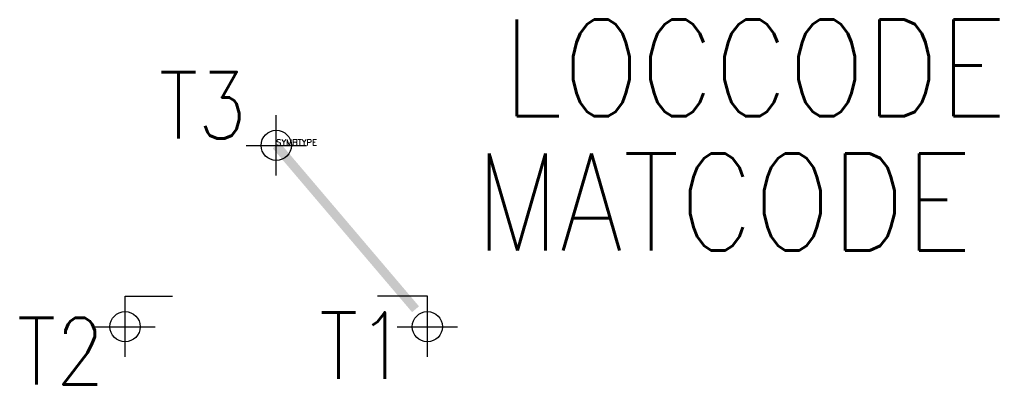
# Model space of a CAD drawing. Extents: x 186.5 to 218.9, y 160.1 to 172.2.
import ezdxf
from ezdxf.enums import TextEntityAlignment as Align

# ---------------------------------------------------------------- set-up
doc = ezdxf.new("R2010")
doc.units = 0
doc.header["$LTSCALE"] = 6
doc.header["$MEASUREMENT"] = 0
doc.header["$PDMODE"] = 34
doc.layers.get('0').update_dxf_attribs({"linetype": 'CONTINUOUS'})
for name, color, linetype in [('1', 7, 'CONTINUOUS'), ('10', 1, 'CONTINUOUS'), ('11', 3, 'CONTINUOUS'), ('12', 2, 'CONTINUOUS'), ('C', 7, 'CONTINUOUS')]:
    doc.layers.add(name, color=color, linetype=linetype)
doc.styles.add('ROMANS', font='ROMANS', dxfattribs={"width": 0.85})
doc.styles.get("Standard").update_dxf_attribs({"font": 'simplex', "width": 0.85})

msp = doc.modelspace()

# ---------------------------------------------------------------- linework, layer by layer
at = {"layer": '1'}
for p, q in [((190, 163.007), (191.567, 163.007)), ((190, 162), (190, 163.007)), ((200, 163.007), (198.353, 163.007)), ((200, 162), (200, 163.007))]:
    msp.add_line(p, q, dxfattribs=at)
at = {"layer": '1', "const_width": 0.3}
msp.add_lwpolyline([(195, 168), (199.609, 162.578)], dxfattribs=at)
at = {"layer": 'C', "color": 1}
msp.add_point((195, 168), dxfattribs=at)
at = {"layer": 'C', "color": 3}
msp.add_point((195, 168), dxfattribs=at)
at = {"layer": 'C', "color": 2}
msp.add_point((190, 162), dxfattribs=at)
at = {"layer": 'C', "color": 4}
msp.add_point((200, 162), dxfattribs=at)

# ---------------------------------------------------------------- texts
at = {"flags": 1}
msp.add_attdef('SYMBTYPE', (195, 168), 'KL', height=0.2, dxfattribs=at)
at = {"layer": '10', "style": 'ROMANS', "width": 0.85}
for tag, p in [('T3', (194.009, 168.225)), ('T1', (199.309, 160.274)), ('T2', (189.314, 160.09))]:
    msp.add_attdef(tag, text='', height=2.2, dxfattribs=at).set_placement(p, align=Align.RIGHT)
at = {"layer": '11', "style": 'ROMANS', "width": 0.85}
msp.add_attdef('LOCCODE', (202.49, 168.964), '', height=3.2, dxfattribs=at)
at = {"layer": '12', "style": 'ROMANS', "width": 0.85}
msp.add_attdef('MATCODE', (201.581, 164.527), '', height=3.2, dxfattribs=at)

doc.saveas('drawing.dxf')
